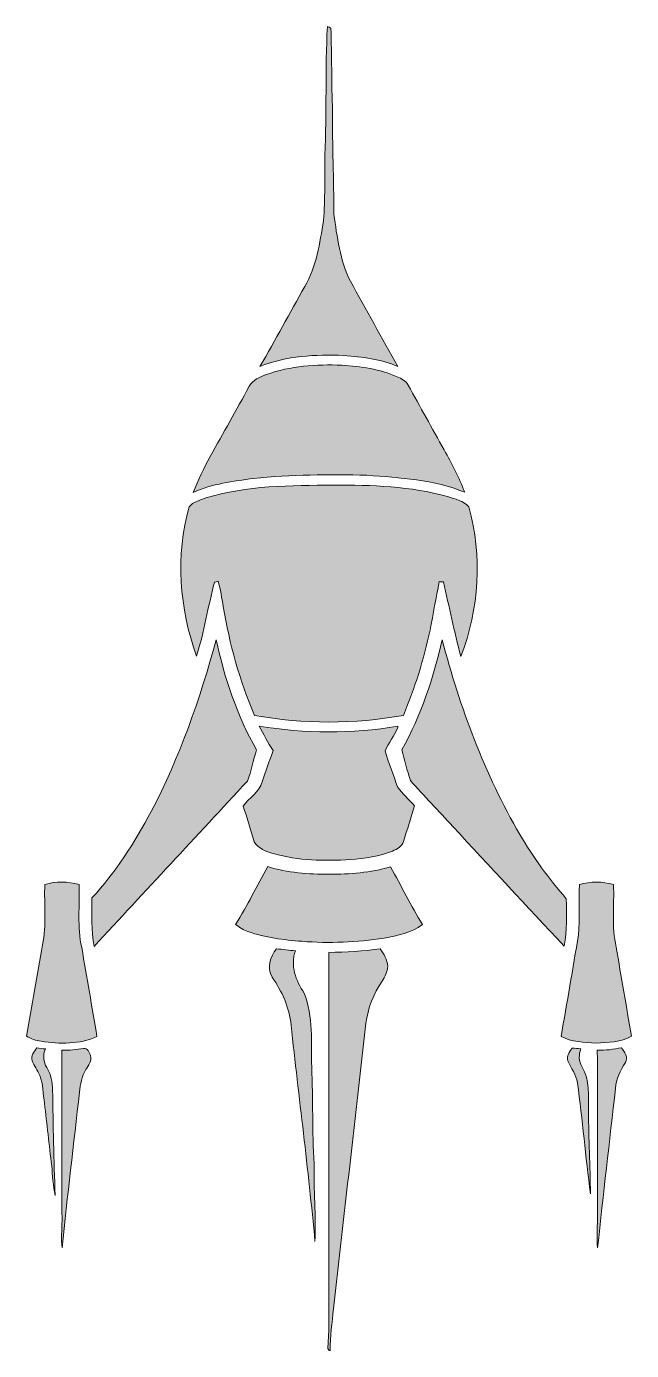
# Model space of a CAD drawing. Header units: inches. Extents: x 160 to 448, y 82 to 712.
import ezdxf

# ---------------------------------------------------------------- set-up
doc = ezdxf.new("R2010")
doc.units = ezdxf.units.IN
doc.header["$MEASUREMENT"] = 0
doc.layers.add('Layer 1', color=7, linetype='Continuous')

msp = doc.modelspace()

# ---------------------------------------------------------------- hatches: boundary and pattern name
at = {"layer": 'Layer 1'}
h = msp.add_hatch(color=7, dxfattribs=at)
h.dxf.hatch_style = 2
edge = h.paths.add_edge_path()
edge.add_spline(control_points=[(303.65, 711.76), (304.07, 711.58), (304.92, 711.21), (305.34, 711.03), (305.8, 697.88), (305.59, 684.71), (306.14, 671.56), (305.96, 655.19), (306.79, 638.84), (306.73, 622.47), (308.27, 611.63), (309.7, 600.43), (314.61, 590.5), (322.17, 577), (329.55, 563.41), (337.21, 549.97), (329.13, 553.54), (320.23, 554.49), (311.51, 555.2), (298.08, 555.67), (284.17, 555.1), (271.58, 549.96), (278.98, 562.48), (285.72, 575.37), (292.92, 588), (298.57, 597.49), (300, 608.67), (301.8, 619.37), (302.77, 629.73), (302.22, 640.15), (302.45, 650.53), (303.41, 670.93), (302.61, 691.38), (303.65, 711.76)], knot_values=[0, 0, 0, 0, 1, 1, 1, 2, 2, 2, 3, 3, 3, 4, 4, 4, 5, 5, 5, 6, 6, 6, 7, 7, 7, 8, 8, 8, 9, 9, 9, 10, 10, 10, 11, 11, 11, 11], degree=3, periodic=1)
h = msp.add_hatch(color=7, dxfattribs=at)
h.dxf.hatch_style = 2
edge = h.paths.add_edge_path()
edge.add_spline(control_points=[(274.57, 546.11), (286.05, 550.21), (298.44, 551.06), (310.55, 550.56), (319.51, 549.92), (328.64, 548.75), (336.92, 545.04), (338.87, 544.09), (341.07, 543.15), (342.08, 541.09), (347.8, 530.8), (353.48, 520.49), (359.23, 510.22), (362.97, 503.74), (366.33, 497.03), (369.04, 490.06), (354.37, 496.2), (338.17, 496.98), (322.5, 498.2), (304.5, 498.65), (286.43, 498.52), (268.51, 496.68), (258.79, 495.35), (248.83, 494.1), (239.81, 490.03), (244.36, 501.89), (251.18, 512.64), (257.2, 523.76), (260.29, 529.37), (263.46, 534.93), (266.52, 540.55), (268.06, 543.65), (271.59, 544.85), (274.57, 546.11)], knot_values=[0, 0, 0, 0, 1, 1, 1, 2, 2, 2, 3, 3, 3, 4, 4, 4, 5, 5, 5, 6, 6, 6, 7, 7, 7, 8, 8, 8, 9, 9, 9, 10, 10, 10, 11, 11, 11, 11], degree=3, periodic=1)
h = msp.add_hatch(color=7, dxfattribs=at)
h.dxf.hatch_style = 2
edge = h.paths.add_edge_path()
edge.add_spline(control_points=[(245.74, 487.37), (265.38, 493.38), (286.15, 493.38), (306.49, 493.41), (324.73, 493.61), (343.22, 492.89), (360.91, 488.08), (364.34, 486.82), (368.66, 486.11), (370.99, 483.12), (377.5, 459.84), (375.87, 434.48), (367.19, 411.97), (364.06, 423.71), (361.55, 435.6), (358.98, 447.48), (358.46, 447.5), (357.42, 447.53), (356.9, 447.55), (355.32, 439.89), (354.07, 432.17), (352.54, 424.5), (349.54, 410.63), (345.38, 397), (339.86, 383.92), (316.5, 379.63), (292.3, 379.7), (268.92, 383.91), (261.92, 400.47), (257.05, 417.92), (254.14, 435.66), (253.25, 439.7), (252.93, 443.88), (251.64, 447.82), (251.21, 447.68), (250.34, 447.39), (249.91, 447.25), (246.87, 435.61), (245.04, 423.66), (241.43, 412.15), (233.21, 434.76), (231.3, 459.95), (237.93, 483.2), (239.76, 485.57), (243.05, 486.29), (245.74, 487.37)], knot_values=[0, 0, 0, 0, 1, 1, 1, 2, 2, 2, 3, 3, 3, 4, 4, 4, 5, 5, 5, 6, 6, 6, 7, 7, 7, 8, 8, 8, 9, 9, 9, 10, 10, 10, 11, 11, 11, 12, 12, 12, 13, 13, 13, 14, 14, 14, 15, 15, 15, 15], degree=3, periodic=1)
h = msp.add_hatch(color=7, dxfattribs=at)
h.dxf.hatch_style = 2
edge = h.paths.add_edge_path()
edge.add_spline(control_points=[(219.77, 338.1), (233.37, 363.99), (243.16, 391.73), (250.74, 419.92), (254.74, 401.7), (260.64, 383.68), (269.98, 367.46), (268.4, 362.57), (267.5, 357.44), (265.57, 352.67), (241.4, 326.32), (216.9, 300.25), (192.63, 273.97), (191.15, 281.59), (191.64, 289.34), (191.62, 297.04), (202.95, 309.26), (211.94, 323.45), (219.77, 338.1)], knot_values=[0, 0, 0, 0, 1, 1, 1, 2, 2, 2, 3, 3, 3, 4, 4, 4, 5, 5, 5, 6, 6, 6, 6], degree=3, periodic=1)
h = msp.add_hatch(color=7, dxfattribs=at)
h.dxf.hatch_style = 2
edge = h.paths.add_edge_path()
edge.add_spline(control_points=[(358.3, 419.92), (366.74, 387.65), (378.46, 356.03), (395.3, 327.16), (401.6, 316.27), (409.23, 306.21), (417.33, 296.63), (417.51, 289.11), (417.73, 281.54), (416.33, 274.11), (398.52, 292.96), (381.03, 312.11), (363.31, 331.05), (356.64, 338.38), (349.68, 345.47), (343.19, 352.94), (341.64, 357.75), (340.17, 362.63), (339.14, 367.57), (348.22, 383.88), (354.19, 401.76), (358.3, 419.92)], knot_values=[0, 0, 0, 0, 1, 1, 1, 2, 2, 2, 3, 3, 3, 4, 4, 4, 5, 5, 5, 6, 6, 6, 7, 7, 7, 7], degree=3, periodic=1)
h = msp.add_hatch(color=7, dxfattribs=at)
h.dxf.hatch_style = 2
edge = h.paths.add_edge_path()
edge.add_spline(control_points=[(337.22, 378.83), (337.22, 378.64), (337.22, 378.26), (337.22, 378.06), (335.31, 374.33), (332.92, 370.83), (331.11, 367.05), (332.91, 361.29), (335.01, 355.59), (337.09, 349.91), (339.35, 346.58), (342.39, 343.83), (345.18, 340.93), (343.42, 335.24), (341.69, 329.55), (339.87, 323.88), (339.22, 321.48), (336.83, 320.28), (334.73, 319.36), (328.32, 316.77), (321.37, 315.91), (314.53, 315.29), (302.31, 314.53), (289.79, 314.74), (277.94, 318.11), (274.6, 319.24), (270.62, 320.4), (268.88, 323.76), (267.07, 329.42), (265.52, 335.16), (263.53, 340.77), (266.56, 344.6), (271.2, 347.41), (272.62, 352.3), (274.34, 357.29), (276.06, 362.27), (277.84, 367.22), (275.31, 370.91), (273.32, 374.93), (271.16, 378.84), (292.95, 375.2), (315.45, 375), (337.22, 378.83)], knot_values=[0, 0, 0, 0, 1, 1, 1, 2, 2, 2, 3, 3, 3, 4, 4, 4, 5, 5, 5, 6, 6, 6, 7, 7, 7, 8, 8, 8, 9, 9, 9, 10, 10, 10, 11, 11, 11, 12, 12, 12, 13, 13, 13, 14, 14, 14, 14], degree=3, periodic=1)
h = msp.add_hatch(color=7, dxfattribs=at)
h.dxf.hatch_style = 2
edge = h.paths.add_edge_path()
edge.add_spline(control_points=[(275.27, 311.94), (284.7, 309), (294.66, 308.33), (304.49, 308.3), (314.3, 308.35), (324.23, 309.03), (333.69, 311.84), (338.79, 302.7), (343.53, 293.33), (348.92, 284.35), (343.67, 280.3), (336.98, 279.11), (330.64, 277.9), (317.72, 275.92), (304.57, 275.32), (291.53, 276.38), (282.87, 277.12), (274.07, 278.02), (265.87, 281.06), (263.71, 281.8), (261.78, 283.03), (260, 284.42), (265.49, 293.36), (270.19, 302.76), (275.27, 311.94)], knot_values=[0, 0, 0, 0, 1, 1, 1, 2, 2, 2, 3, 3, 3, 4, 4, 4, 5, 5, 5, 6, 6, 6, 7, 7, 7, 8, 8, 8, 8], degree=3, periodic=1)
h = msp.add_hatch(color=7, dxfattribs=at)
h.dxf.hatch_style = 2
edge = h.paths.add_edge_path()
edge.add_spline(control_points=[(169.16, 303.5), (174.51, 304.94), (180.13, 304.9), (185.47, 303.43), (185.89, 293.42), (184.52, 283.26), (186.76, 273.39), (189.18, 259.27), (191.65, 245.16), (194.01, 231.04), (185.74, 227.32), (176.23, 227.46), (167.42, 228.82), (164.94, 229.11), (162.63, 230.06), (160.46, 231.24), (163.19, 245.67), (165.46, 260.18), (168.03, 274.64), (170.09, 284.13), (168.84, 293.88), (169.16, 303.5)], knot_values=[0, 0, 0, 0, 1, 1, 1, 2, 2, 2, 3, 3, 3, 4, 4, 4, 5, 5, 5, 6, 6, 6, 7, 7, 7, 7], degree=3, periodic=1)
h = msp.add_hatch(color=7, dxfattribs=at)
h.dxf.hatch_style = 2
edge = h.paths.add_edge_path()
edge.add_spline(control_points=[(423.58, 303.42), (428.88, 305.01), (434.49, 304.85), (439.83, 303.49), (440.27, 293.53), (438.83, 283.4), (441.11, 273.59), (443.54, 259.48), (445.92, 245.36), (448.41, 231.25), (443.31, 228.23), (437.16, 228.33), (431.44, 227.84), (425.83, 228.32), (419.93, 228.41), (414.85, 231.12), (417.74, 247.2), (420.42, 263.32), (423.19, 279.42), (423.95, 287.39), (423.09, 295.43), (423.58, 303.42)], knot_values=[0, 0, 0, 0, 1, 1, 1, 2, 2, 2, 3, 3, 3, 4, 4, 4, 5, 5, 5, 6, 6, 6, 7, 7, 7, 7], degree=3, periodic=1)
h = msp.add_hatch(color=7, dxfattribs=at)
h.dxf.hatch_style = 2
edge = h.paths.add_edge_path()
edge.add_spline(control_points=[(277.39, 259.37), (274.7, 263.79), (276.52, 269.09), (279.44, 272.87), (282.45, 272.46), (285.47, 272.06), (288.51, 271.92), (285.9, 264.93), (288.62, 257.55), (292.67, 251.75), (296.98, 240.55), (295.92, 228.23), (296.22, 216.46), (296.77, 201.15), (296.47, 185.82), (297.36, 170.53), (297.08, 158.16), (298.28, 145.81), (297.77, 133.45), (294.57, 167.86), (290.13, 202.15), (286.38, 236.51), (285.69, 244.83), (281.98, 252.53), (277.39, 259.37)], knot_values=[0, 0, 0, 0, 1, 1, 1, 2, 2, 2, 3, 3, 3, 4, 4, 4, 5, 5, 5, 6, 6, 6, 7, 7, 7, 8, 8, 8, 8], degree=3, periodic=1)
h = msp.add_hatch(color=7, dxfattribs=at)
h.dxf.hatch_style = 2
edge = h.paths.add_edge_path()
edge.add_spline(control_points=[(304.39, 271.07), (312.54, 271.35), (320.73, 271.56), (328.81, 272.86), (330.65, 270.39), (332.11, 267.57), (332.39, 264.45), (332.14, 261.93), (331.17, 259.5), (329.72, 257.42), (325.65, 251.45), (322.89, 244.55), (322, 237.36), (316.87, 192.08), (311.7, 146.8), (306.56, 101.52), (305.93, 94.9), (304.8, 88.31), (305, 81.64), (305, 81.64), (304.46, 81.7), (304.46, 81.7), (304.3, 81.92), (303.97, 82.35), (303.81, 82.56), (304.69, 90.51), (304.31, 98.52), (304.39, 106.49), (304.39, 161.35), (304.4, 216.21), (304.39, 271.07)], knot_values=[0, 0, 0, 0, 1, 1, 1, 2, 2, 2, 3, 3, 3, 4, 4, 4, 5, 5, 5, 6, 6, 6, 7, 7, 7, 8, 8, 8, 9, 9, 9, 10, 10, 10, 10], degree=3, periodic=1)
h = msp.add_hatch(color=7, dxfattribs=at)
h.dxf.hatch_style = 2
edge = h.paths.add_edge_path()
edge.add_spline(control_points=[(163.1, 219.57), (162.36, 221.93), (164.15, 223.9), (165.34, 225.71), (166.72, 225.51), (168.1, 225.32), (169.48, 225.15), (168.11, 222.29), (168.48, 218.98), (170.14, 216.32), (172.1, 213.11), (172.81, 209.35), (172.91, 205.63), (173.16, 188.9), (173.42, 172.17), (174.13, 155.45), (173.08, 160.09), (172.9, 164.85), (172.45, 169.56), (171.28, 179.49), (170.15, 189.42), (169.07, 199.35), (168.3, 203.76), (168.55, 208.42), (166.75, 212.6), (165.77, 215.05), (164.13, 217.15), (163.1, 219.57)], knot_values=[0, 0, 0, 0, 1, 1, 1, 2, 2, 2, 3, 3, 3, 4, 4, 4, 5, 5, 5, 6, 6, 6, 7, 7, 7, 8, 8, 8, 9, 9, 9, 9], degree=3, periodic=1)
h = msp.add_hatch(color=7, dxfattribs=at)
h.dxf.hatch_style = 2
edge = h.paths.add_edge_path()
edge.add_spline(control_points=[(187.59, 225.38), (189.6, 225.87), (190.37, 223.43), (190.97, 222.01), (191.83, 219.5), (189.81, 217.38), (188.74, 215.3), (186.75, 212.09), (186.01, 208.32), (185.68, 204.61), (183.02, 179.89), (179.83, 155.21), (177.47, 130.46), (176.82, 134.8), (177.42, 139.18), (177.37, 143.53), (177.32, 170.54), (177.38, 197.55), (177.33, 224.56), (180.78, 224.42), (184.19, 224.85), (187.59, 225.38)], knot_values=[0, 0, 0, 0, 1, 1, 1, 2, 2, 2, 3, 3, 3, 4, 4, 4, 5, 5, 5, 6, 6, 6, 7, 7, 7, 7], degree=3, periodic=1)
h = msp.add_hatch(color=7, dxfattribs=at)
h.dxf.hatch_style = 2
edge = h.paths.add_edge_path()
edge.add_spline(control_points=[(418.05, 219.46), (417.37, 221.84), (418.81, 223.82), (420.19, 225.58), (421.53, 225.45), (422.87, 225.34), (424.22, 225.24), (423.35, 222.46), (423.14, 219.32), (424.81, 216.78), (428.82, 210.42), (427.59, 202.64), (427.96, 195.52), (427.9, 182.42), (428.81, 169.35), (428.84, 156.25), (426.62, 173.79), (425, 191.44), (422.76, 208.99), (422.03, 212.82), (419.7, 216.01), (418.05, 219.46)], knot_values=[0, 0, 0, 0, 1, 1, 1, 2, 2, 2, 3, 3, 3, 4, 4, 4, 5, 5, 5, 6, 6, 6, 7, 7, 7, 7], degree=3, periodic=1)
h = msp.add_hatch(color=7, dxfattribs=at)
h.dxf.hatch_style = 2
edge = h.paths.add_edge_path()
edge.add_spline(control_points=[(432.14, 224.52), (436.01, 224.44), (439.84, 224.97), (443.61, 225.76), (445.07, 223.78), (447.01, 221.16), (445.47, 218.66), (443.24, 214.87), (441.07, 210.9), (440.76, 206.4), (437.97, 181.11), (434.9, 155.84), (432.29, 130.53), (431.73, 135.85), (432.28, 141.19), (432.22, 146.51), (432.14, 172.52), (432.26, 198.52), (432.14, 224.52)], knot_values=[0, 0, 0, 0, 1, 1, 1, 2, 2, 2, 3, 3, 3, 4, 4, 4, 5, 5, 5, 6, 6, 6, 6], degree=3, periodic=1)

# ---------------------------------------------------------------- linework, layer by layer
at = {"layer": 'Layer 1', "lineweight": 0}
for points, knots in [([(303.65, 711.76), (304.07, 711.58), (304.92, 711.21), (305.34, 711.03), (305.8, 697.88), (305.59, 684.71), (306.14, 671.56), (305.96, 655.19), (306.79, 638.84), (306.73, 622.47), (308.27, 611.63), (309.7, 600.43), (314.61, 590.5), (322.17, 577), (329.55, 563.41), (337.21, 549.97), (329.13, 553.54), (320.23, 554.49), (311.51, 555.2), (298.08, 555.67), (284.17, 555.1), (271.58, 549.96), (278.98, 562.48), (285.72, 575.37), (292.92, 588), (298.57, 597.49), (300, 608.67), (301.8, 619.37), (302.77, 629.73), (302.22, 640.15), (302.45, 650.53), (303.41, 670.93), (302.61, 691.38), (303.65, 711.76)], [0, 0, 0, 0, 1, 1, 1, 2, 2, 2, 3, 3, 3, 4, 4, 4, 5, 5, 5, 6, 6, 6, 7, 7, 7, 8, 8, 8, 9, 9, 9, 10, 10, 10, 11, 11, 11, 11]), ([(274.57, 546.11), (286.05, 550.21), (298.44, 551.06), (310.55, 550.56), (319.51, 549.92), (328.64, 548.75), (336.92, 545.04), (338.87, 544.09), (341.07, 543.15), (342.08, 541.09), (347.8, 530.8), (353.48, 520.49), (359.23, 510.22), (362.97, 503.74), (366.33, 497.03), (369.04, 490.06), (354.37, 496.2), (338.17, 496.98), (322.5, 498.2), (304.5, 498.65), (286.43, 498.52), (268.51, 496.68), (258.79, 495.35), (248.83, 494.1), (239.81, 490.03), (244.36, 501.89), (251.18, 512.64), (257.2, 523.76), (260.29, 529.37), (263.46, 534.93), (266.52, 540.55), (268.06, 543.65), (271.59, 544.85), (274.57, 546.11)], [0, 0, 0, 0, 1, 1, 1, 2, 2, 2, 3, 3, 3, 4, 4, 4, 5, 5, 5, 6, 6, 6, 7, 7, 7, 8, 8, 8, 9, 9, 9, 10, 10, 10, 11, 11, 11, 11]), ([(245.74, 487.37), (265.38, 493.38), (286.15, 493.38), (306.49, 493.41), (324.73, 493.61), (343.22, 492.89), (360.91, 488.08), (364.34, 486.82), (368.66, 486.11), (370.99, 483.12), (377.5, 459.84), (375.87, 434.48), (367.19, 411.97), (364.06, 423.71), (361.55, 435.6), (358.98, 447.48), (358.46, 447.5), (357.42, 447.53), (356.9, 447.55), (355.32, 439.89), (354.07, 432.17), (352.54, 424.5), (349.54, 410.63), (345.38, 397), (339.86, 383.92), (316.5, 379.63), (292.3, 379.7), (268.92, 383.91), (261.92, 400.47), (257.05, 417.92), (254.14, 435.66), (253.25, 439.7), (252.93, 443.88), (251.64, 447.82), (251.21, 447.68), (250.34, 447.39), (249.91, 447.25), (246.87, 435.61), (245.04, 423.66), (241.43, 412.15), (233.21, 434.76), (231.3, 459.95), (237.93, 483.2), (239.76, 485.57), (243.05, 486.29), (245.74, 487.37)], [0, 0, 0, 0, 1, 1, 1, 2, 2, 2, 3, 3, 3, 4, 4, 4, 5, 5, 5, 6, 6, 6, 7, 7, 7, 8, 8, 8, 9, 9, 9, 10, 10, 10, 11, 11, 11, 12, 12, 12, 13, 13, 13, 14, 14, 14, 15, 15, 15, 15]), ([(219.77, 338.1), (233.37, 363.99), (243.16, 391.73), (250.74, 419.92), (254.74, 401.7), (260.64, 383.68), (269.98, 367.46), (268.4, 362.57), (267.5, 357.44), (265.57, 352.67), (241.4, 326.32), (216.9, 300.25), (192.63, 273.97), (191.15, 281.59), (191.64, 289.34), (191.62, 297.04), (202.95, 309.26), (211.94, 323.45), (219.77, 338.1)], [0, 0, 0, 0, 1, 1, 1, 2, 2, 2, 3, 3, 3, 4, 4, 4, 5, 5, 5, 6, 6, 6, 6]), ([(358.3, 419.92), (366.74, 387.65), (378.46, 356.03), (395.3, 327.16), (401.6, 316.27), (409.23, 306.21), (417.33, 296.63), (417.51, 289.11), (417.73, 281.54), (416.33, 274.11), (398.52, 292.96), (381.03, 312.11), (363.31, 331.05), (356.64, 338.38), (349.68, 345.47), (343.19, 352.94), (341.64, 357.75), (340.17, 362.63), (339.14, 367.57), (348.22, 383.88), (354.19, 401.76), (358.3, 419.92)], [0, 0, 0, 0, 1, 1, 1, 2, 2, 2, 3, 3, 3, 4, 4, 4, 5, 5, 5, 6, 6, 6, 7, 7, 7, 7]), ([(337.22, 378.83), (337.22, 378.64), (337.22, 378.26), (337.22, 378.06), (335.31, 374.33), (332.92, 370.83), (331.11, 367.05), (332.91, 361.29), (335.01, 355.59), (337.09, 349.91), (339.35, 346.58), (342.39, 343.83), (345.18, 340.93), (343.42, 335.24), (341.69, 329.55), (339.87, 323.88), (339.22, 321.48), (336.83, 320.28), (334.73, 319.36), (328.32, 316.77), (321.37, 315.91), (314.53, 315.29), (302.31, 314.53), (289.79, 314.74), (277.94, 318.11), (274.6, 319.24), (270.62, 320.4), (268.88, 323.76), (267.07, 329.42), (265.52, 335.16), (263.53, 340.77), (266.56, 344.6), (271.2, 347.41), (272.62, 352.3), (274.34, 357.29), (276.06, 362.27), (277.84, 367.22), (275.31, 370.91), (273.32, 374.93), (271.16, 378.84), (292.95, 375.2), (315.45, 375), (337.22, 378.83)], [0, 0, 0, 0, 1, 1, 1, 2, 2, 2, 3, 3, 3, 4, 4, 4, 5, 5, 5, 6, 6, 6, 7, 7, 7, 8, 8, 8, 9, 9, 9, 10, 10, 10, 11, 11, 11, 12, 12, 12, 13, 13, 13, 14, 14, 14, 14]), ([(275.27, 311.94), (284.7, 309), (294.66, 308.33), (304.49, 308.3), (314.3, 308.35), (324.23, 309.03), (333.69, 311.84), (338.79, 302.7), (343.53, 293.33), (348.92, 284.35), (343.67, 280.3), (336.98, 279.11), (330.64, 277.9), (317.72, 275.92), (304.57, 275.32), (291.53, 276.38), (282.87, 277.12), (274.07, 278.02), (265.87, 281.06), (263.71, 281.8), (261.78, 283.03), (260, 284.42), (265.49, 293.36), (270.19, 302.76), (275.27, 311.94)], [0, 0, 0, 0, 1, 1, 1, 2, 2, 2, 3, 3, 3, 4, 4, 4, 5, 5, 5, 6, 6, 6, 7, 7, 7, 8, 8, 8, 8]), ([(169.16, 303.5), (174.51, 304.94), (180.13, 304.9), (185.47, 303.43), (185.89, 293.42), (184.52, 283.26), (186.76, 273.39), (189.18, 259.27), (191.65, 245.16), (194.01, 231.04), (185.74, 227.32), (176.23, 227.46), (167.42, 228.82), (164.94, 229.11), (162.63, 230.06), (160.46, 231.24), (163.19, 245.67), (165.46, 260.18), (168.03, 274.64), (170.09, 284.13), (168.84, 293.88), (169.16, 303.5)], [0, 0, 0, 0, 1, 1, 1, 2, 2, 2, 3, 3, 3, 4, 4, 4, 5, 5, 5, 6, 6, 6, 7, 7, 7, 7]), ([(423.58, 303.42), (428.88, 305.01), (434.49, 304.85), (439.83, 303.49), (440.27, 293.53), (438.83, 283.4), (441.11, 273.59), (443.54, 259.48), (445.92, 245.36), (448.41, 231.25), (443.31, 228.23), (437.16, 228.33), (431.44, 227.84), (425.83, 228.32), (419.93, 228.41), (414.85, 231.12), (417.74, 247.2), (420.42, 263.32), (423.19, 279.42), (423.95, 287.39), (423.09, 295.43), (423.58, 303.42)], [0, 0, 0, 0, 1, 1, 1, 2, 2, 2, 3, 3, 3, 4, 4, 4, 5, 5, 5, 6, 6, 6, 7, 7, 7, 7]), ([(277.39, 259.37), (274.7, 263.79), (276.52, 269.09), (279.44, 272.87), (282.45, 272.46), (285.47, 272.06), (288.51, 271.92), (285.9, 264.93), (288.62, 257.55), (292.67, 251.75), (296.98, 240.55), (295.92, 228.23), (296.22, 216.46), (296.77, 201.15), (296.47, 185.82), (297.36, 170.53), (297.08, 158.16), (298.28, 145.81), (297.77, 133.45), (294.57, 167.86), (290.13, 202.15), (286.38, 236.51), (285.69, 244.83), (281.98, 252.53), (277.39, 259.37)], [0, 0, 0, 0, 1, 1, 1, 2, 2, 2, 3, 3, 3, 4, 4, 4, 5, 5, 5, 6, 6, 6, 7, 7, 7, 8, 8, 8, 8]), ([(304.39, 271.07), (312.54, 271.35), (320.73, 271.56), (328.81, 272.86), (330.65, 270.39), (332.11, 267.57), (332.39, 264.45), (332.14, 261.93), (331.17, 259.5), (329.72, 257.42), (325.65, 251.45), (322.89, 244.55), (322, 237.36), (316.87, 192.08), (311.7, 146.8), (306.56, 101.52), (305.93, 94.9), (304.8, 88.31), (305, 81.64), (305, 81.64), (304.46, 81.7), (304.46, 81.7), (304.3, 81.92), (303.97, 82.35), (303.81, 82.56), (304.69, 90.51), (304.31, 98.52), (304.39, 106.49), (304.39, 161.35), (304.4, 216.21), (304.39, 271.07)], [0, 0, 0, 0, 1, 1, 1, 2, 2, 2, 3, 3, 3, 4, 4, 4, 5, 5, 5, 6, 6, 6, 7, 7, 7, 8, 8, 8, 9, 9, 9, 10, 10, 10, 10]), ([(163.1, 219.57), (162.36, 221.93), (164.15, 223.9), (165.34, 225.71), (166.72, 225.51), (168.1, 225.32), (169.48, 225.15), (168.11, 222.29), (168.48, 218.98), (170.14, 216.32), (172.1, 213.11), (172.81, 209.35), (172.91, 205.63), (173.16, 188.9), (173.42, 172.17), (174.13, 155.45), (173.08, 160.09), (172.9, 164.85), (172.45, 169.56), (171.28, 179.49), (170.15, 189.42), (169.07, 199.35), (168.3, 203.76), (168.55, 208.42), (166.75, 212.6), (165.77, 215.05), (164.13, 217.15), (163.1, 219.57)], [0, 0, 0, 0, 1, 1, 1, 2, 2, 2, 3, 3, 3, 4, 4, 4, 5, 5, 5, 6, 6, 6, 7, 7, 7, 8, 8, 8, 9, 9, 9, 9]), ([(187.59, 225.38), (189.6, 225.87), (190.37, 223.43), (190.97, 222.01), (191.83, 219.5), (189.81, 217.38), (188.74, 215.3), (186.75, 212.09), (186.01, 208.32), (185.68, 204.61), (183.02, 179.89), (179.83, 155.21), (177.47, 130.46), (176.82, 134.8), (177.42, 139.18), (177.37, 143.53), (177.32, 170.54), (177.38, 197.55), (177.33, 224.56), (180.78, 224.42), (184.19, 224.85), (187.59, 225.38)], [0, 0, 0, 0, 1, 1, 1, 2, 2, 2, 3, 3, 3, 4, 4, 4, 5, 5, 5, 6, 6, 6, 7, 7, 7, 7]), ([(418.05, 219.46), (417.37, 221.84), (418.81, 223.82), (420.19, 225.58), (421.53, 225.45), (422.87, 225.34), (424.22, 225.24), (423.35, 222.46), (423.14, 219.32), (424.81, 216.78), (428.82, 210.42), (427.59, 202.64), (427.96, 195.52), (427.9, 182.42), (428.81, 169.35), (428.84, 156.25), (426.62, 173.79), (425, 191.44), (422.76, 208.99), (422.03, 212.82), (419.7, 216.01), (418.05, 219.46)], [0, 0, 0, 0, 1, 1, 1, 2, 2, 2, 3, 3, 3, 4, 4, 4, 5, 5, 5, 6, 6, 6, 7, 7, 7, 7]), ([(432.14, 224.52), (436.01, 224.44), (439.84, 224.97), (443.61, 225.76), (445.07, 223.78), (447.01, 221.16), (445.47, 218.66), (443.24, 214.87), (441.07, 210.9), (440.76, 206.4), (437.97, 181.11), (434.9, 155.84), (432.29, 130.53), (431.73, 135.85), (432.28, 141.19), (432.22, 146.51), (432.14, 172.52), (432.26, 198.52), (432.14, 224.52)], [0, 0, 0, 0, 1, 1, 1, 2, 2, 2, 3, 3, 3, 4, 4, 4, 5, 5, 5, 6, 6, 6, 6])]:
    msp.add_open_spline(points, degree=3, knots=knots, dxfattribs=at)

doc.saveas('drawing.dxf')
